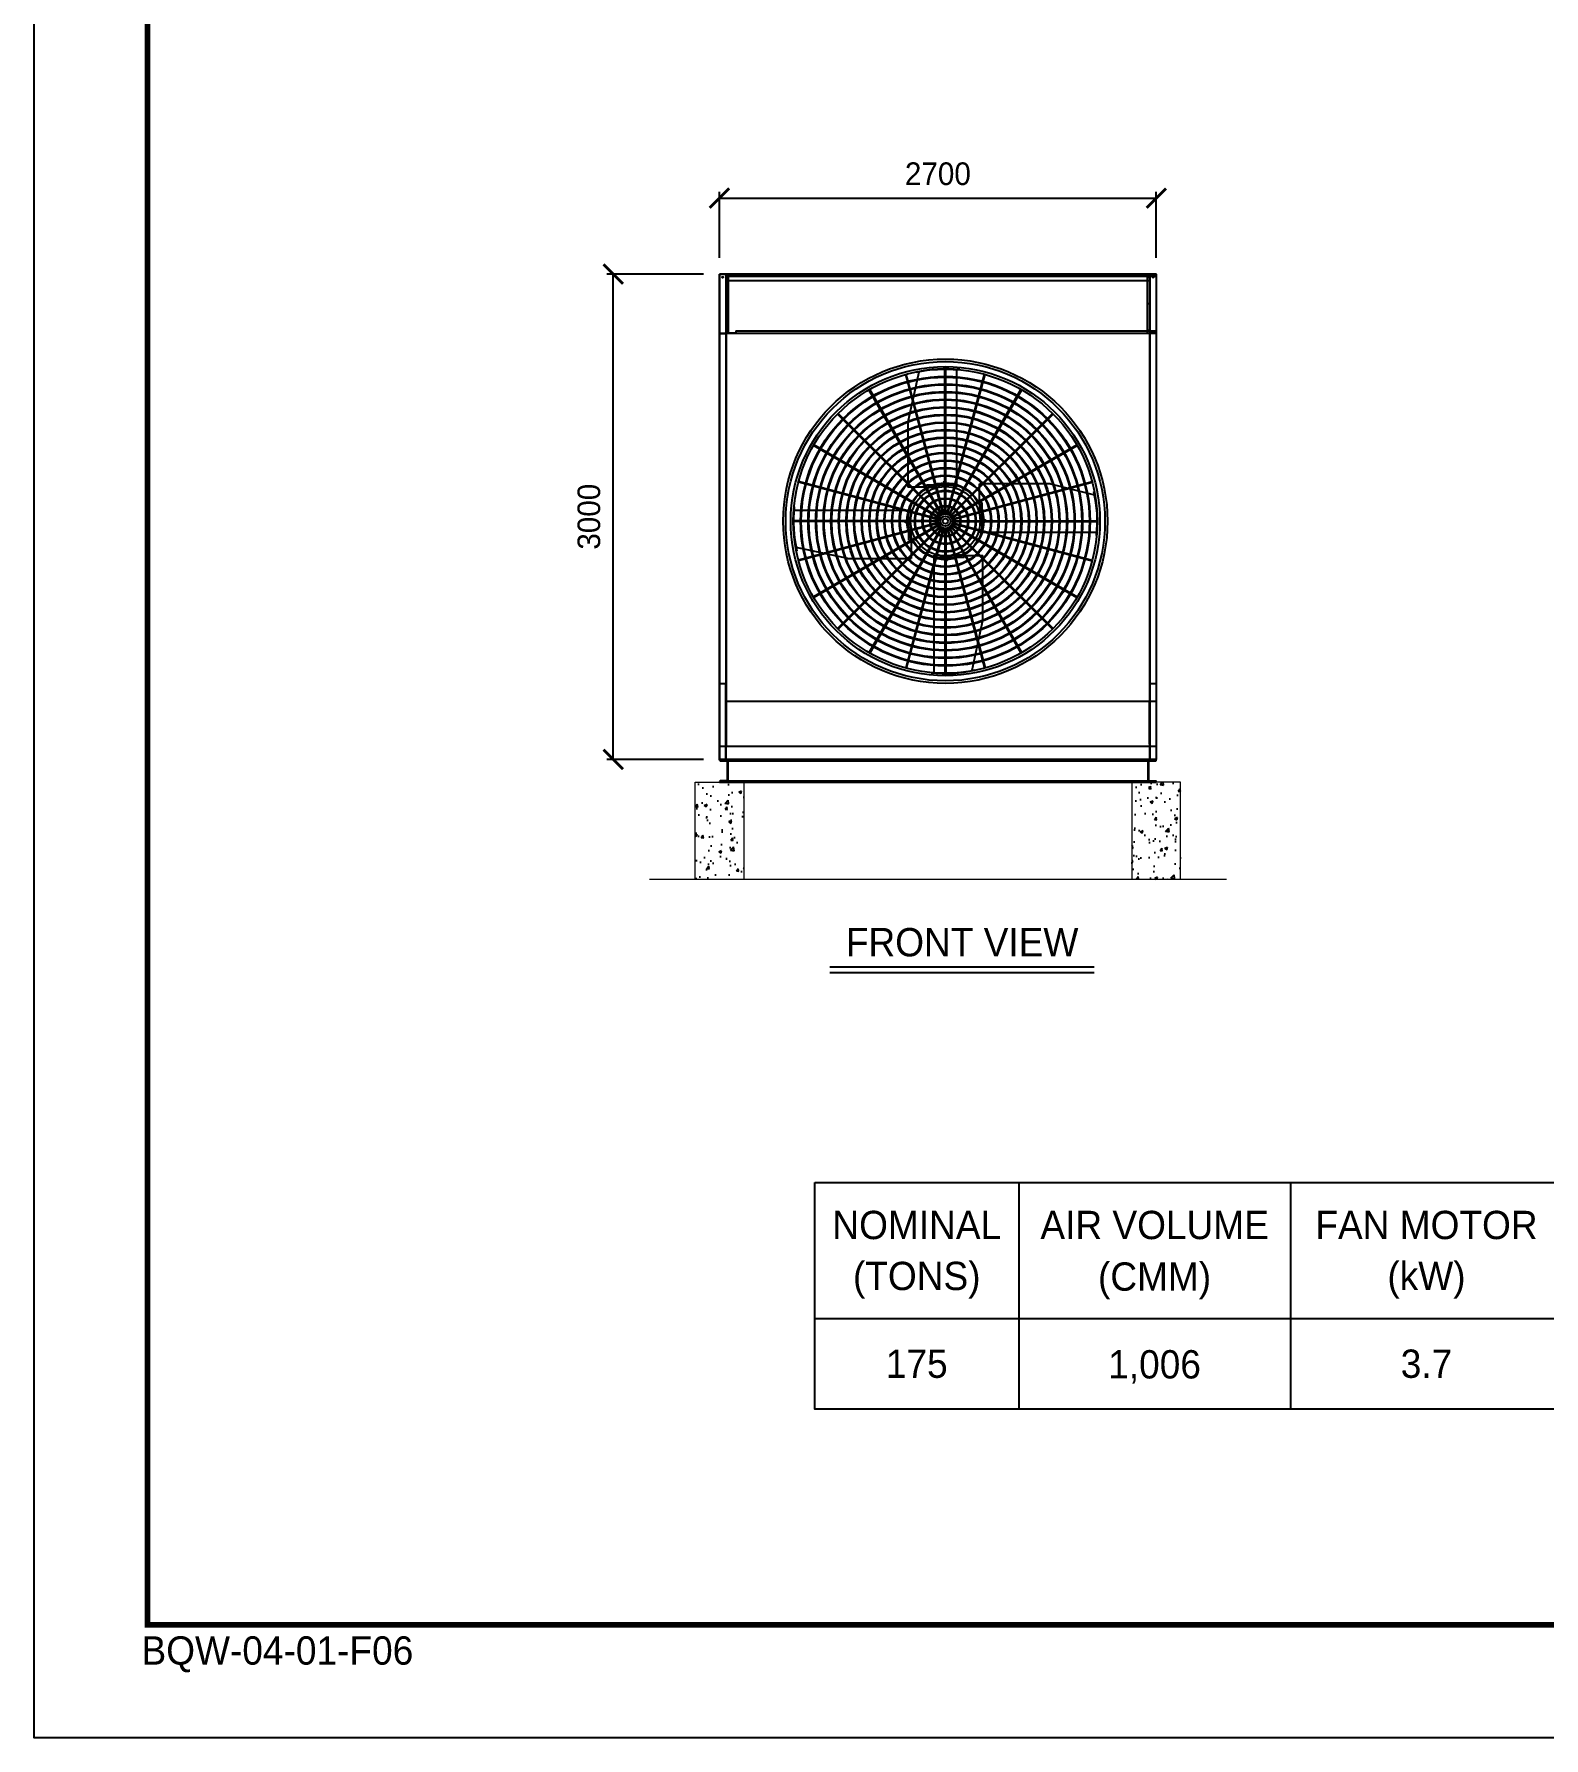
# Model space of a CAD drawing. Header units: millimetres. Extents: x 9986 to 39393, y 8440 to 29235.
# Drawn here: x 9986 to 19316, y 8440 to 18971 of the extents above; entities that cross this region are included whole.
import ezdxf
from ezdxf.enums import TextEntityAlignment as Align

# ---------------------------------------------------------------- set-up
doc = ezdxf.new("R2010")
doc.units = ezdxf.units.MM
doc.linetypes.add('CENTER', pattern=[2, 1.25, -0.25, 0.25, -0.25])
doc.linetypes.add('HIDDEN', pattern=[0.375, 0.25, -0.125])
for name, color, linetype in [('center', 1, 'CENTER'), ('LINE', 7, 'Continuous'), ('냉각탑', 4, 'Continuous'), ('냉각탑_box', 1, 'Continuous'), ('냉각탑_dim', 1, 'Continuous'), ('냉각탑_form', 1, 'Continuous'), ('냉각탑_text', 3, 'Continuous'), ('냉각탑_찬넬방진', 1, 'Continuous'), ('숨은선', 5, 'HIDDEN')]:
    doc.layers.add(name, color=color, linetype=linetype)
doc.styles.add('HY울릉도L', font='')
doc.styles.add('돋움', font='Dotum.ttf')
doc.styles.get('HY울릉도L').set_extended_font_data('HY울릉도L')
doc.dimstyles.new('성지DIM', dxfattribs={"dimtxt": 3.5, "dimasz": 3, "dimexe": 1, "dimexo": 2.5, "dimgap": 2, "dimtad": 1, "dimdec": 0, "dimzin": 3, "dimdsep": 46, "dimtxsty": 'HY울릉도L', "dimblk": 'ARCHTICK', "dimcen": -2, "dimclrd": 256, "dimclre": 256, "dimclrt": 7, "dimadec": 0, "dimazin": 0, "dimtfac": 1, "dimtdec": 0, "dimtofl": 0, "dimtmove": 0, "dimatfit": 3, "dimfxl": 1, "dimtolj": 1, "dimtzin": 0, "dimlwe": -1, "dimarcsym": 0})

# ---------------------------------------------------------------- blocks, each defined once
blk = doc.blocks.new('냉각탑form')
at = {"layer": 'Defpoints'}
blk.add_lwpolyline([(0, 297.07), (420.1, 297.07), (420.1, 0), (0, 0)], close=True, dxfattribs=at)
at = {"layer": '냉각탑_form', "const_width": 0.5}
blk.add_lwpolyline([(10, 287.07), (10, 10), (410.1, 10), (410.1, 287.07)], close=True, dxfattribs=at)
at = {"layer": '냉각탑_form', "style": '돋움'}
blk.add_text('BQW-04-01-F06', height=2.5006, dxfattribs=at).set_placement((9.48, 6.47))
blk = doc.blocks.new('_ArchTick')
at = {"color": 0, "linetype": 'ByBlock', "const_width": 0.15}
blk.add_lwpolyline([(-0.5, -0.5), (0.5, 0.5)], dxfattribs=at)
blk = doc.blocks.new('*D53')
at = {"layer": 'Defpoints', "color": 0, "transparency": 16777216}
for p in [(16921, 17957), (14221, 17488), (16921, 17488)]:
    blk.add_point(p, dxfattribs=at)
at = {"layer": '냉각탑_dim', "transparency": 16777216}
for p, q in [((14221, 17588), (14221, 17997)), ((16921, 17588), (16921, 17997))]:
    blk.add_line(p, q, dxfattribs=at)
at = {"layer": '냉각탑_dim', "lineweight": -2, "transparency": 16777216}
blk.add_line((14221, 17957), (16921, 17957), dxfattribs=at)
at = {"layer": '냉각탑_dim', "lineweight": -2, "transparency": 16777216, "xscale": 120, "yscale": 120, "zscale": 120, "rotation": 180}
blk.add_blockref('_ArchTick', (14221, 17957), dxfattribs=at)
at = {"layer": '냉각탑_dim', "lineweight": -2, "transparency": 16777216, "xscale": 120, "yscale": 120, "zscale": 120}
blk.add_blockref('_ArchTick', (16921, 17957), dxfattribs=at)
at = {"layer": '냉각탑_dim', "color": 7, "transparency": 16777216, "insert": (15571, 18107), "char_height": 140, "attachment_point": 5, "style": 'HY울릉도L'}
blk.add_mtext('\\A1;2700', dxfattribs=at)
blk = doc.blocks.new('*D54')
at = {"layer": 'Defpoints', "color": 0, "transparency": 16777216}
for p in [(13565, 17488), (14222, 17488), (14222, 14488)]:
    blk.add_point(p, dxfattribs=at)
at = {"layer": '냉각탑_dim', "transparency": 16777216}
for p, q in [((14122, 17488), (13525, 17488)), ((14122, 14488), (13525, 14488))]:
    blk.add_line(p, q, dxfattribs=at)
at = {"layer": '냉각탑_dim', "lineweight": -2, "transparency": 16777216}
blk.add_line((13565, 14488), (13565, 17488), dxfattribs=at)
at = {"layer": '냉각탑_dim', "lineweight": -2, "transparency": 16777216, "xscale": 120, "yscale": 120, "zscale": 120}
for p, rotation in [((13565, 17488), 90), ((13565, 14488), 270)]:
    blk.add_blockref('_ArchTick', p, dxfattribs=dict(at, rotation=rotation))
at = {"layer": '냉각탑_dim', "color": 7, "transparency": 16777216, "insert": (13415, 15988), "char_height": 140, "attachment_point": 5, "rotation": 90, "style": 'HY울릉도L'}
blk.add_mtext('\\A1;3000', dxfattribs=at)
blk = doc.blocks.new('A$C1FB73ED1')
for p, q in [((1261, 1340), (967, 2438)), ((1267, 1342), (972, 2440)), ((1277, 1343), (1277, 2480)), ((1283, 1343), (1283, 2480)), ((1293, 1342), (1588, 2440)), ((1299, 1340), (1593, 2438)), ((1246, 1333), (677, 2318)), ((1251, 1336), (683, 2321)), ((1309, 1336), (1877, 2321)), ((1314, 1333), (1883, 2318)), ((1233, 1322), (429, 2126)), ((1238, 1327), (434, 2131)), ((1322, 1327), (2126, 2131)), ((1327, 1322), (2131, 2126)), ((1224, 1309), (239, 1877)), ((1227, 1314), (242, 1883)), ((1333, 1314), (2318, 1883)), ((1336, 1309), (2321, 1877)), ((1218, 1293), (120, 1588)), ((1220, 1299), (122, 1593)), ((1340, 1299), (2438, 1593)), ((1342, 1293), (2440, 1588)), ((1217, 1283), (80, 1283)), ((1217, 1277), (80, 1277)), ((1218, 1267), (120, 972)), ((1220, 1261), (122, 967)), ((1224, 1251), (239, 683)), ((1227, 1246), (242, 677)), ((1233, 1238), (429, 434)), ((1238, 1233), (434, 429)), ((1246, 1227), (677, 242)), ((1251, 1224), (683, 239)), ((1261, 1220), (967, 122)), ((1267, 1218), (972, 120)), ((1277, 1217), (1277, 80)), ((1283, 1217), (1283, 80)), ((1293, 1218), (1588, 120)), ((1299, 1220), (1593, 122)), ((1309, 1224), (1877, 239)), ((1314, 1227), (1883, 242)), ((1322, 1233), (2126, 429)), ((1327, 1238), (2131, 434)), ((1333, 1246), (2318, 677)), ((1336, 1251), (2321, 683)), ((1340, 1261), (2438, 967)), ((1342, 1267), (2440, 972)), ((1343, 1283), (2480, 1283)), ((1343, 1277), (2480, 1277))]:
    blk.add_line(p, q)
for radius in [1280, 1260, 1220, 1200]:
    blk.add_circle((1280, 1280), radius)
at = {"ltscale": 5}
for radius in [1143, 1137, 1083, 1077, 1023, 1017, 963, 957, 903, 897, 843, 837, 783, 777, 723, 717, 663, 657, 603, 597, 543, 537, 483, 477, 423, 417, 363, 357, 303, 297, 243, 237, 183, 177, 123, 117, 63, 57, 40, 21]:
    blk.add_circle((1280, 1280), radius, dxfattribs=at)
at = {"color": 7}
blk.add_circle((1280, 1280), 274, dxfattribs=at)
at = {"layer": 'LINE', "color": 7}
for p, q in [((985, 2053), (1072, 2459)), ((1368, 2478), (1368, 1567)), ((985, 2053), (985, 1550)), ((1131, 1550), (985, 1550)), ((1131, 1550), (985, 1550)), ((1131, 1567), (1369, 1567)), ((1131, 1567), (1369, 1567)), ((1131, 1567), (1131, 1549)), ((1131, 1567), (1131, 1549)), ((1131, 1549), (1230, 1549)), ((1131, 1549), (1230, 1549)), ((1330, 1549), (1369, 1549)), ((1330, 1549), (1369, 1549)), ((1369, 1567), (1369, 1549)), ((1369, 1567), (1369, 1549)), ((2111, 1575), (1550, 1575)), ((1550, 1429), (1550, 1575)), ((1550, 1429), (1550, 1575)), ((2111, 1575), (2457, 1488)), ((84, 1368), (993, 1368)), ((84, 1368), (993, 1368)), ((993, 1131), (993, 1369)), ((993, 1131), (993, 1369)), ((993, 1369), (1011, 1369)), ((993, 1369), (1011, 1369)), ((993, 1131), (993, 1369)), ((993, 1131), (993, 1369)), ((993, 1369), (1011, 1369)), ((993, 1369), (1011, 1369)), ((1011, 1330), (1011, 1369)), ((1011, 1330), (1011, 1369)), ((1011, 1330), (1011, 1369)), ((1011, 1330), (1011, 1369)), ((1549, 1429), (1549, 1330)), ((1549, 1429), (1549, 1330)), ((1567, 1429), (1549, 1429)), ((1567, 1429), (1549, 1429)), ((1567, 1429), (1567, 1191)), ((1567, 1429), (1567, 1191)), ((1011, 1131), (1011, 1230)), ((1011, 1131), (1011, 1230)), ((1011, 1131), (1011, 1230)), ((1011, 1131), (1011, 1230)), ((1549, 1230), (1549, 1191)), ((1549, 1230), (1549, 1191)), ((993, 1131), (1011, 1131)), ((993, 1131), (1011, 1131)), ((993, 1131), (1011, 1131)), ((993, 1131), (1011, 1131)), ((1010, 1131), (1010, 985)), ((1010, 1131), (1010, 985)), ((1010, 1131), (1010, 985)), ((1010, 1131), (1010, 985)), ((1567, 1191), (1549, 1191)), ((1567, 1191), (1549, 1191)), ((2476, 1192), (1567, 1192)), ((509, 985), (103, 1072)), ((509, 985), (1010, 985)), ((509, 985), (1010, 985)), ((1230, 1011), (1191, 1011)), ((1191, 993), (1191, 1011)), ((1230, 1011), (1191, 1011)), ((1191, 993), (1191, 1011)), ((1429, 993), (1191, 993)), ((1429, 993), (1191, 993)), ((1192, 82), (1192, 993)), ((1429, 1011), (1330, 1011)), ((1429, 1011), (1330, 1011)), ((1429, 993), (1429, 1011)), ((1429, 993), (1429, 1011)), ((1429, 1010), (1575, 1010)), ((1429, 1010), (1575, 1010)), ((1575, 507), (1575, 1010)), ((1575, 507), (1488, 101)), ((1167, 83), (1167, 85)), ((1393, 83), (1393, 85)), ((1513, 104), (1513, 106))]:
    blk.add_line(p, q, dxfattribs=at)
for points in [[(1272, 1594), (1269, 1588), (1272, 1581), (1280, 1581), (1284, 1588), (1280, 1594)], [(1272, 1594), (1269, 1588), (1272, 1581), (1280, 1581), (1284, 1588), (1280, 1594)], [(966, 1272), (972, 1269), (979, 1272), (979, 1280), (972, 1284), (966, 1280)], [(966, 1272), (972, 1269), (979, 1272), (979, 1280), (972, 1284), (966, 1280)], [(966, 1272), (972, 1269), (979, 1272), (979, 1280), (972, 1284), (966, 1280)], [(966, 1272), (972, 1269), (979, 1272), (979, 1280), (972, 1284), (966, 1280)], [(1594, 1288), (1588, 1291), (1581, 1288), (1581, 1280), (1588, 1276), (1594, 1280)], [(1594, 1288), (1588, 1291), (1581, 1288), (1581, 1280), (1588, 1276), (1594, 1280)], [(1288, 966), (1291, 972), (1288, 979), (1280, 979), (1276, 972), (1280, 966)], [(1288, 966), (1291, 972), (1288, 979), (1280, 979), (1276, 972), (1280, 966)]]:
    blk.add_lwpolyline(points, close=True, dxfattribs=at)
for centre, radius in [((1191, 1559), 2), ((1191, 1559), 2), ((1231, 1559), 2), ((1231, 1559), 2), ((1276, 1588), 8.5), ((1276, 1588), 8.5), ((1350, 1559), 2), ((1350, 1559), 2), ((1001, 1350), 2), ((1001, 1350), 2), ((1001, 1350), 2), ((1001, 1350), 2), ((1559, 1369), 2), ((1559, 1369), 2), ((972, 1276), 8.5), ((972, 1276), 8.5), ((972, 1276), 8.5), ((972, 1276), 8.5), ((1001, 1231), 2), ((1001, 1231), 2), ((1001, 1231), 2), ((1001, 1231), 2), ((1559, 1329), 2), ((1559, 1329), 2), ((1559, 1210), 2), ((1559, 1210), 2), ((1588, 1284), 8.5), ((1588, 1284), 8.5), ((1001, 1191), 2), ((1001, 1191), 2), ((1001, 1191), 2), ((1001, 1191), 2), ((1210, 1001), 2), ((1210, 1001), 2), ((1284, 972), 8.5), ((1284, 972), 8.5), ((1329, 1001), 2), ((1329, 1001), 2), ((1369, 1001), 2), ((1369, 1001), 2)]:
    blk.add_circle(centre, radius, dxfattribs=at)
for centre, radius, start, end in [((1280, 1483), 1000, 83.5007, 103.4595), ((1280, 1483), 998, 83.4876, 103.487), ((1481, 1280), 998, 353.4876, 13.487), ((1481, 1280), 1000, 353.5007, 13.4595), ((1079, 1280), 1000, 173.5007, 193.4595), ((1079, 1280), 998, 173.4876, 193.487), ((1280, 1077), 998, 263.4876, 283.487), ((1280, 1077), 1000, 263.5007, 283.4595)]:
    blk.add_arc(centre, radius, start, end, dxfattribs=at)
blk = doc.blocks.new('3')
for p, q in [((16076, 17488), (14221, 17488)), ((14221, 17488), (14221, 14488)), ((14222, 17488), (14222, 17122)), ((14222, 17488), (14260, 17488)), ((14260, 17488), (14260, 17122)), ((14262, 17488), (14262, 17122)), ((14262, 17488), (16921, 17488)), ((14276, 17488), (14276, 17122)), ((16076, 17488), (16921, 17488)), ((16865, 17488), (16865, 17122)), ((16879, 17488), (16879, 17122)), ((16881, 17488), (16881, 17122)), ((16921, 17488), (16881, 17488)), ((16921, 17488), (16921, 17122)), ((16921, 17488), (16921, 14488)), ((14276, 17474), (16921, 17474)), ((14222, 17122), (14260, 17122)), ((14222, 17120), (14222, 14958)), ((14222, 17120), (14260, 17120)), ((14260, 17120), (14260, 14958)), ((14262, 17122), (16921, 17122)), ((14276, 17124), (14323, 17124)), ((14323, 17136), (16921, 17136)), ((14323, 17136), (14323, 17122)), ((16921, 17122), (16881, 17122)), ((16881, 17120), (16881, 14958)), ((16921, 17120), (16881, 17120)), ((16921, 17120), (16921, 14958)), ((14222, 14958), (14260, 14958)), ((14222, 14957), (14222, 14677)), ((14222, 14488), (14222, 14957)), ((14222, 14957), (14260, 14957)), ((14260, 14488), (14260, 14957)), ((14262, 14987), (14262, 14958)), ((16879, 14987), (16879, 14958)), ((16881, 14958), (16921, 14958)), ((16881, 14957), (16921, 14957)), ((16881, 14957), (16881, 14488)), ((16921, 14957), (16921, 14677)), ((16921, 14957), (16921, 14488)), ((14262, 14583), (14262, 14847)), ((14262, 14847), (16921, 14847)), ((16879, 14583), (16879, 14847)), ((14262, 14488), (14262, 14582)), ((16879, 14582), (16879, 14488)), ((14221, 14488), (16076, 14488)), ((16921, 14488), (14222, 14488)), ((14260, 14488), (14222, 14488)), ((14260, 14488), (14222, 14488)), ((15345, 14488), (14262, 14488)), ((16921, 14488), (14262, 14488)), ((16189, 14488), (15347, 14488)), ((16921, 14488), (16076, 14488)), ((16076, 14488), (16921, 14488)), ((16921, 14488), (16190, 14488)), ((16921, 14488), (16881, 14488)), ((16921, 14488), (16881, 14488))]:
    blk.add_line(p, q)
at = {"color": 7}
for p, q in [((14221, 17488), (16076, 17488)), ((14221, 17488), (14221, 14488)), ((14263, 17488), (14263, 14568)), ((16921, 17488), (16076, 17488)), ((16879, 17488), (16879, 14568)), ((16921, 17488), (16921, 14488)), ((16879, 17446), (14263, 17446)), ((16921, 14568), (14221, 14568)), ((14221, 14488), (16076, 14488)), ((16921, 14488), (16076, 14488)), ((16921, 14488), (16076, 14488))]:
    blk.add_line(p, q, dxfattribs=at)
at = {"ltscale": 500}
blk.add_lwpolyline([(14221, 17488), (16921, 17488), (16921, 14488), (14221, 14488)], close=True, dxfattribs=at)
for centre in [(14241, 17468), (16901, 17468)]:
    blk.add_circle(centre, 3)
at = {"layer": 'center'}
for p, q in [((16871, 17468), (16887, 17468)), ((16871, 17305), (16887, 17305)), ((16871, 17142), (16887, 17142))]:
    blk.add_line(p, q, dxfattribs=at)
at = {"layer": '냉각탑', "color": 6, "linetype": 'HIDDEN'}
for p, q in [((14222, 14488), (14222, 17488)), ((14579, 14488), (14222, 14488)), ((16077, 14488), (15458, 14488)), ((16053, 14488), (15482, 14488)), ((16921, 14488), (16656, 14488))]:
    blk.add_line(p, q, dxfattribs=at)
at = {"layer": '냉각탑', "ltscale": 30}
for q in [(14222, 17488), (16921, 14488)]:
    blk.add_line((14222, 14488), q, dxfattribs=at)
at = {"layer": '냉각탑_찬넬방진', "ltscale": 30}
for p, q in [((14222, 14488), (16733, 14488)), ((14222, 14488), (16733, 14488)), ((14274, 14480), (16868, 14480)), ((16876, 14480), (16917, 14480)), ((14222, 14352), (14222, 14347)), ((14222, 14347), (16921, 14347)), ((14222, 14347), (16921, 14347)), ((14274, 14355), (16868, 14355)), ((16876, 14355), (16917, 14355))]:
    blk.add_line(p, q, dxfattribs=at)
at = {"layer": '냉각탑_찬넬방진', "ltscale": 150}
for p, q in [((14222, 14488), (14274, 14488)), ((14222, 14483), (14222, 14488)), ((14222, 14488), (14274, 14488)), ((14222, 14488), (14274, 14488)), ((14222, 14483), (14222, 14488)), ((14222, 14488), (14274, 14488)), ((14225, 14480), (14265, 14480)), ((14225, 14480), (14265, 14480)), ((14268, 14477), (14268, 14358)), ((14274, 14480), (14274, 14355)), ((16921, 14488), (16868, 14488)), ((16921, 14488), (16868, 14488)), ((16921, 14488), (16868, 14488)), ((16921, 14488), (16868, 14488)), ((16868, 14480), (16868, 14355)), ((16873, 14477), (16873, 14358)), ((16917, 14480), (16876, 14480)), ((16917, 14480), (16876, 14480)), ((16921, 14483), (16921, 14488)), ((16921, 14483), (16921, 14488)), ((14222, 14352), (14222, 14347)), ((14274, 14347), (14222, 14347)), ((14265, 14355), (14225, 14355)), ((16868, 14347), (16921, 14347)), ((16876, 14355), (16917, 14355)), ((16921, 14352), (16921, 14347))]:
    blk.add_line(p, q, dxfattribs=at)
at = {"layer": '냉각탑_찬넬방진', "linetype": 'HIDDEN'}
for q in [(14222, 14488), (14245, 14488)]:
    blk.add_line((15142, 14488), q, dxfattribs=at)
at = {"layer": '냉각탑_찬넬방진', "ltscale": 150}
for centre, start, end in [((14225, 14483), 180, 270), ((14225, 14483), 180, 270), ((14265, 14477), 0, 90), ((14265, 14477), 0, 90), ((16876, 14477), 90, 180), ((16876, 14477), 90, 180), ((16917, 14483), 270, 0), ((16917, 14483), 270, 0), ((14225, 14352), 90, 180), ((14265, 14358), 270, 0), ((16876, 14358), 180, 270), ((16917, 14352), 0, 90)]:
    blk.add_arc(centre, 3.18, start, end, dxfattribs=at)
at = {"layer": '숨은선', "ltscale": 4}
for points in [[(14301, 17448, -0.005236), (14301, 17448, -0.005236)], [(16841, 17448, 0.005236), (16841, 17448, 0.005236)]]:
    blk.add_lwpolyline(points, format="xyb", dxfattribs=at)
at = {"layer": '냉각탑', "xscale": 0.7829768747821867, "yscale": 0.7829768747821867, "zscale": 0.7829768747821867}
blk.add_blockref('A$C1FB73ED1', (14615, 14958), dxfattribs=at)

msp = doc.modelspace()

# ---------------------------------------------------------------- hatches: boundary and pattern name
h = msp.add_hatch()
h.set_pattern_fill('AR-CONC', color=4)
h.set_pattern_definition([(50, (-851080.19, -333992.7), (182.18467, -15.939086), [19.05, -209.55]), (355, (-851080.2, -333992.7), (-35.24342, 191.056845), [15.24, -167.640584]), (100.451445, (-851065.01, -333994.03), (146.941247, 175.117752), [16.19001, -178.090245]), (46.1842, (-851080.2, -333941.9), (271.07904, -42.04233), [28.575, -314.325]), (96.635558, (-851057.6, -333945.4), (237.404134, 247.426125), [24.28502, -267.13561]), (351.18415, (-851080.2, -333941.9), (237.40413, 247.426125), [22.85997, -251.45973]), (21, (-851054.79, -333954.6), (151.614391, -102.265198), [19.05, -209.55]), (326, (-851054.8, -333954.6), (61.80203, 184.187966), [15.24, -167.64]), (71.451445, (-851042.16, -333963.13), (213.41642, 81.92277), [16.19001, -178.089938]), (37.5, (-851080.19, -333992.704), (3.0886033, 84.555039), [0, -165.608, 0, -170.18, 0, -168.275]), (7.5, (-851080.19, -333992.7), (66.8196625, 100.180575), [0, -97.028, 0, -161.798, 0, -64.135]), (327.5, (-851136.83, -333992.704), (135.590595, -5.728744), [0, -63.5, 0, -198.12, 0, -262.89]), (317.5, (-851162.23, -333992.7), (148.129181, 25.426491), [0, -82.55, 0, -131.572, 0, -186.69])])
h.paths.add_polyline_path([(14371.7, 14347.2), (14071.7, 14347.2), (14071.7, 13747.2), (14371.7, 13747.2)])
h = msp.add_hatch()
h.set_pattern_fill('AR-CONC', color=4)
h.set_pattern_definition([(50, (-851306.38, -333992.7), (182.18467, -15.939086), [19.05, -209.55]), (355, (-851306.38, -333992.7), (-35.24342, 191.056845), [15.24, -167.640584]), (100.451445, (-851291.2, -333994.03), (146.941247, 175.117752), [16.19001, -178.090245]), (46.1842, (-851306.38, -333941.9), (271.07904, -42.04233), [28.575, -314.325]), (96.635558, (-851283.8, -333945.4), (237.404134, 247.426125), [24.28502, -267.13561]), (351.18415, (-851306.38, -333941.9), (237.40413, 247.426125), [22.85997, -251.45973]), (21, (-851280.98, -333954.6), (151.614391, -102.265198), [19.05, -209.55]), (326, (-851280.98, -333954.6), (61.80203, 184.187966), [15.24, -167.64]), (71.451445, (-851268.34, -333963.13), (213.41642, 81.92277), [16.19001, -178.089938]), (37.5, (-851306.38, -333992.704), (3.0886033, 84.555039), [0, -165.608, 0, -170.18, 0, -168.275]), (7.5, (-851306.38, -333992.7), (66.8196625, 100.180575), [0, -97.028, 0, -161.798, 0, -64.135]), (327.5, (-851363.02, -333992.704), (135.590595, -5.728744), [0, -63.5, 0, -198.12, 0, -262.89]), (317.5, (-851388.42, -333992.7), (148.129181, 25.426491), [0, -82.55, 0, -131.572, 0, -186.69])])
h.paths.add_polyline_path([(16770.6, 14347.2), (17070.6, 14347.2), (17070.6, 13747.2), (16770.6, 13747.2)])

# ---------------------------------------------------------------- linework, layer by layer
at = {"lineweight": 5}
msp.add_line((13788.2, 13747.2), (17354.6, 13747.2), dxfattribs=at)
for points in [[(14071.7, 13747.2), (14071.7, 14347.2), (14371.7, 14347.2), (14371.7, 13747.2)], [(17070.6, 13747.2), (17070.6, 14347.2), (16770.6, 14347.2), (16770.6, 13747.2)]]:
    msp.add_lwpolyline(points, dxfattribs=at)
at = {"layer": '냉각탑_box'}
for p, q in [((14904.1, 13206.6), (16537.4, 13206.6)), ((14904.1, 13171.6), (16537.4, 13171.6)), ((16070.5, 11873), (16070.5, 10473)), ((16070.5, 11873), (16070.5, 10473)), ((17750.5, 11873), (17750.5, 10473)), ((17750.5, 11873), (17750.5, 10473)), ((14810.5, 11033), (29860.5, 11033)), ((14810.5, 11033), (29860.5, 11033))]:
    msp.add_line(p, q, dxfattribs=at)
msp.add_lwpolyline([(14810.5, 11873), (29860.5, 11873), (29860.5, 10473), (14810.5, 10473)], close=True, dxfattribs=at)
msp.add_lwpolyline([(14810.5, 11873), (29860.5, 11873), (29860.5, 10473), (14810.5, 10473)], close=True, dxfattribs=at)

# ---------------------------------------------------------------- block references
msp.add_blockref('3', (0, 0))
at = {"layer": '냉각탑_form', "xscale": 70, "yscale": 70, "zscale": 70}
msp.add_blockref('냉각탑form', (9985.8, 8440), dxfattribs=at)

# ---------------------------------------------------------------- texts
at = {"layer": '냉각탑_text', "style": '돋움'}
for s, p in [('FRONT VIEW', (15720.7, 13358.3)), ('NOMINAL', (15440.5, 11610.5)), ('AIR VOLUME', (16910.5, 11610.5)), ('AIR VOLUME', (16910.5, 11610.5)), ('FAN MOTOR', (18590.5, 11610.5)), ('FAN MOTOR', (18590.5, 11610.5)), ('(TONS)', (15440.5, 11295.5)), ('(CMM)', (16910.1, 11291.7)), ('(CMM)', (16910.1, 11291.7)), ('(kW)', (18590.5, 11295.5)), ('(kW)', (18590.5, 11295.5)), ('175', (15440.5, 10753)), ('1,006', (16910.1, 10749.2)), ('3.7', (18590.5, 10753))]:
    msp.add_text(s, height=175, dxfattribs=at).set_placement(p, align=Align.MIDDLE_CENTER)

# ---------------------------------------------------------------- dimensions: what is measured, and where the dimension line sits
at = {"layer": '냉각탑_dim'}
dim = msp.add_linear_dim(base=(16920.6, 17956.6), p1=(14220.8, 17487.9), p2=(16920.6, 17487.9), dimstyle='성지DIM', override={"dimscale": 40}, dxfattribs=at)
dim.commit()
dim.dimension.update_dxf_attribs({"geometry": '*D53', "text_midpoint": (15570.7, 18106.6)})
dim = msp.add_linear_dim(base=(13564.6, 17487.9), p1=(14221.7, 14487.9), p2=(14221.7, 17487.9), angle=90, dimstyle='성지DIM', override={"dimscale": 40}, dxfattribs=at)
dim.commit()
dim.dimension.update_dxf_attribs({"geometry": '*D54', "text_midpoint": (13414.6, 15987.9)})

doc.saveas('drawing.dxf')
